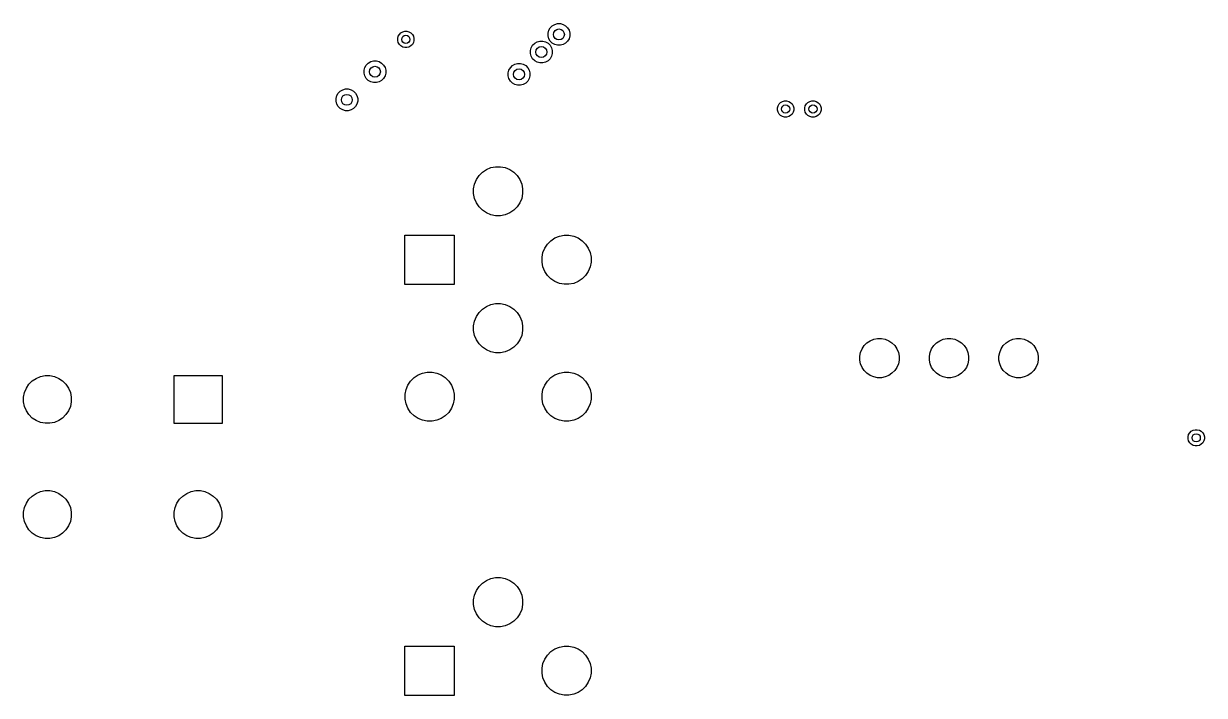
# Model space of a CAD drawing. Header units: inches. Extents: x 1.35 to 5.17, y -6.98 to -1.21.
# Drawn here: x 1.424 to 3.122, y -2.26 to -1.295 of the extents above; entities that cross this region are included whole.
import ezdxf

# ---------------------------------------------------------------- set-up
doc = ezdxf.new("R2010")
doc.units = ezdxf.units.IN
doc.header["$MEASUREMENT"] = 0
doc.layers.add('In2.Cu', color=33, linetype='CONTINUOUS', true_color=0xce7d2c)

msp = doc.modelspace()

# ---------------------------------------------------------------- linework, layer by layer
at = {"layer": 'In2.Cu', "linetype": 'CONTINUOUS'}
for p, q in [((1.9664, -1.308), (1.9691, -1.3064)), ((1.9691, -1.3064), (1.9721, -1.3056)), ((1.9721, -1.3056), (1.9752, -1.3056)), ((1.9752, -1.3056), (1.9781, -1.3064)), ((1.9781, -1.3064), (1.9808, -1.308)), ((2.1781, -1.3082), (2.1792, -1.3042)), ((2.1792, -1.3042), (2.1812, -1.3006)), ((2.1812, -1.3006), (2.1841, -1.2977)), ((2.1841, -1.2977), (2.1877, -1.2957)), ((2.1877, -1.2957), (2.1916, -1.2946)), ((2.1916, -1.2946), (2.1958, -1.2946)), ((2.1958, -1.2946), (2.1997, -1.2957)), ((2.1997, -1.2957), (2.2033, -1.2977)), ((2.2033, -1.2977), (2.2062, -1.3006)), ((2.2062, -1.3006), (2.2083, -1.3042)), ((2.2083, -1.3042), (2.2093, -1.3082)), ((1.9619, -1.3158), (1.9627, -1.3128)), ((1.9619, -1.3189), (1.9619, -1.3158)), ((1.9627, -1.3218), (1.9619, -1.3189)), ((1.9627, -1.3128), (1.9643, -1.3101)), ((1.9643, -1.3245), (1.9627, -1.3218)), ((1.9643, -1.3101), (1.9664, -1.308)), ((1.9808, -1.308), (1.983, -1.3101)), ((1.983, -1.3101), (1.9845, -1.3128)), ((1.9845, -1.3218), (1.983, -1.3245)), ((1.9845, -1.3128), (1.9853, -1.3158)), ((1.9853, -1.3189), (1.9845, -1.3218)), ((1.9853, -1.3158), (1.9853, -1.3189)), ((2.156, -1.3258), (2.1589, -1.3229)), ((2.1589, -1.3229), (2.1625, -1.3209)), ((2.1625, -1.3209), (2.1664, -1.3198)), ((2.1664, -1.3198), (2.1706, -1.3198)), ((2.1706, -1.3198), (2.1745, -1.3209)), ((2.1745, -1.3209), (2.1781, -1.3229)), ((2.1781, -1.3123), (2.1781, -1.3082)), ((2.1792, -1.3163), (2.1781, -1.3123)), ((2.1781, -1.3229), (2.181, -1.3258)), ((2.1812, -1.3198), (2.1792, -1.3163)), ((2.1841, -1.3227), (2.1812, -1.3198)), ((2.1877, -1.3248), (2.1841, -1.3227)), ((2.2033, -1.3227), (2.1997, -1.3248)), ((2.2062, -1.3198), (2.2033, -1.3227)), ((2.2083, -1.3163), (2.2062, -1.3198)), ((2.2093, -1.3123), (2.2083, -1.3163)), ((2.2093, -1.3082), (2.2093, -1.3123)), ((1.9664, -1.3267), (1.9643, -1.3245)), ((1.9691, -1.3282), (1.9664, -1.3267)), ((1.9721, -1.329), (1.9691, -1.3282)), ((1.9752, -1.329), (1.9721, -1.329)), ((1.9781, -1.3282), (1.9752, -1.329)), ((1.9808, -1.3267), (1.9781, -1.3282)), ((1.983, -1.3245), (1.9808, -1.3267)), ((2.1529, -1.3334), (2.154, -1.3294)), ((2.1529, -1.3375), (2.1529, -1.3334)), ((2.154, -1.3415), (2.1529, -1.3375)), ((2.154, -1.3294), (2.156, -1.3258)), ((2.181, -1.3258), (2.1831, -1.3294)), ((2.1831, -1.3294), (2.1841, -1.3334)), ((2.1841, -1.3375), (2.1831, -1.3415)), ((2.1841, -1.3334), (2.1841, -1.3375)), ((2.1916, -1.3258), (2.1877, -1.3248)), ((2.1958, -1.3258), (2.1916, -1.3258)), ((2.1997, -1.3248), (2.1958, -1.3258)), ((1.9135, -1.3617), (1.9146, -1.3578)), ((1.9146, -1.3578), (1.9166, -1.3542)), ((1.9166, -1.3542), (1.9195, -1.3513)), ((1.9195, -1.3513), (1.9231, -1.3492)), ((1.9231, -1.3492), (1.9271, -1.3482)), ((1.9271, -1.3482), (1.9312, -1.3482)), ((1.9312, -1.3482), (1.9352, -1.3492)), ((1.9352, -1.3492), (1.9387, -1.3513)), ((1.9387, -1.3513), (1.9416, -1.3542)), ((1.9416, -1.3542), (1.9437, -1.3578)), ((1.9437, -1.3578), (1.9447, -1.3617)), ((2.1219, -1.3615), (2.1239, -1.3579)), ((2.1239, -1.3579), (2.1268, -1.355)), ((2.1268, -1.355), (2.1304, -1.353)), ((2.1304, -1.353), (2.1344, -1.3519)), ((2.1344, -1.3519), (2.1385, -1.3519)), ((2.1385, -1.3519), (2.1424, -1.353)), ((2.1424, -1.353), (2.146, -1.355)), ((2.146, -1.355), (2.1489, -1.3579)), ((2.1489, -1.3579), (2.151, -1.3615)), ((2.156, -1.345), (2.154, -1.3415)), ((2.1589, -1.3479), (2.156, -1.345)), ((2.1625, -1.35), (2.1589, -1.3479)), ((2.1664, -1.351), (2.1625, -1.35)), ((2.1706, -1.351), (2.1664, -1.351)), ((2.1745, -1.35), (2.1706, -1.351)), ((2.1781, -1.3479), (2.1745, -1.35)), ((2.181, -1.345), (2.1781, -1.3479)), ((2.1831, -1.3415), (2.181, -1.345)), ((1.9135, -1.3658), (1.9135, -1.3617)), ((1.9146, -1.3698), (1.9135, -1.3658)), ((1.9166, -1.3734), (1.9146, -1.3698)), ((1.9195, -1.3763), (1.9166, -1.3734)), ((1.9416, -1.3734), (1.9387, -1.3763)), ((1.9437, -1.3698), (1.9416, -1.3734)), ((1.9447, -1.3658), (1.9437, -1.3698)), ((1.9447, -1.3617), (1.9447, -1.3658)), ((2.1208, -1.3655), (2.1219, -1.3615)), ((2.1208, -1.3696), (2.1208, -1.3655)), ((2.1219, -1.3735), (2.1208, -1.3696)), ((2.1239, -1.3771), (2.1219, -1.3735)), ((2.151, -1.3735), (2.1489, -1.3771)), ((2.151, -1.3615), (2.152, -1.3655)), ((2.152, -1.3696), (2.151, -1.3735)), ((2.152, -1.3655), (2.152, -1.3696)), ((1.8763, -1.3945), (1.8792, -1.3916)), ((1.8792, -1.3916), (1.8828, -1.3896)), ((1.8828, -1.3896), (1.8867, -1.3885)), ((1.8867, -1.3885), (1.8908, -1.3885)), ((1.8908, -1.3885), (1.8948, -1.3896)), ((1.8948, -1.3896), (1.8984, -1.3916)), ((1.8984, -1.3916), (1.9013, -1.3945)), ((1.9231, -1.3783), (1.9195, -1.3763)), ((1.9271, -1.3794), (1.9231, -1.3783)), ((1.9312, -1.3794), (1.9271, -1.3794)), ((1.9352, -1.3783), (1.9312, -1.3794)), ((1.9387, -1.3763), (1.9352, -1.3783)), ((2.1268, -1.38), (2.1239, -1.3771)), ((2.1304, -1.3821), (2.1268, -1.38)), ((2.1344, -1.3831), (2.1304, -1.3821)), ((2.1385, -1.3831), (2.1344, -1.3831)), ((2.1424, -1.3821), (2.1385, -1.3831)), ((2.146, -1.38), (2.1424, -1.3821)), ((2.1489, -1.3771), (2.146, -1.38)), ((1.8732, -1.4021), (1.8742, -1.3981)), ((1.8732, -1.4062), (1.8732, -1.4021)), ((1.8742, -1.4102), (1.8732, -1.4062)), ((1.8742, -1.3981), (1.8763, -1.3945)), ((1.9013, -1.3945), (1.9033, -1.3981)), ((1.9033, -1.3981), (1.9044, -1.4021)), ((1.9044, -1.4062), (1.9033, -1.4102)), ((1.9044, -1.4021), (1.9044, -1.4062)), ((2.5103, -1.4101), (2.5125, -1.408)), ((2.5125, -1.408), (2.5152, -1.4064)), ((2.5152, -1.4064), (2.5181, -1.4056)), ((2.5181, -1.4056), (2.5212, -1.4056)), ((2.5212, -1.4056), (2.5242, -1.4064)), ((2.5242, -1.4064), (2.5269, -1.408)), ((2.5269, -1.408), (2.5291, -1.4101)), ((2.5497, -1.4101), (2.5519, -1.408)), ((2.5519, -1.408), (2.5545, -1.4064)), ((2.5545, -1.4064), (2.5575, -1.4056)), ((2.5575, -1.4056), (2.5606, -1.4056)), ((2.5606, -1.4056), (2.5636, -1.4064)), ((2.5636, -1.4064), (2.5662, -1.408)), ((2.5662, -1.408), (2.5684, -1.4101)), ((1.8763, -1.4137), (1.8742, -1.4102)), ((1.8792, -1.4166), (1.8763, -1.4137)), ((1.8828, -1.4187), (1.8792, -1.4166)), ((1.8867, -1.4197), (1.8828, -1.4187)), ((1.8908, -1.4197), (1.8867, -1.4197)), ((1.8948, -1.4187), (1.8908, -1.4197)), ((1.8984, -1.4166), (1.8948, -1.4187)), ((1.9013, -1.4137), (1.8984, -1.4166)), ((1.9033, -1.4102), (1.9013, -1.4137)), ((2.508, -1.4158), (2.5088, -1.4128)), ((2.508, -1.4189), (2.508, -1.4158)), ((2.5088, -1.4218), (2.508, -1.4189)), ((2.5088, -1.4128), (2.5103, -1.4101)), ((2.5103, -1.4245), (2.5088, -1.4218)), ((2.5125, -1.4267), (2.5103, -1.4245)), ((2.5291, -1.4245), (2.5269, -1.4267)), ((2.5291, -1.4101), (2.5306, -1.4128)), ((2.5306, -1.4218), (2.5291, -1.4245)), ((2.5306, -1.4128), (2.5314, -1.4158)), ((2.5314, -1.4189), (2.5306, -1.4218)), ((2.5314, -1.4158), (2.5314, -1.4189)), ((2.5473, -1.4158), (2.5481, -1.4128)), ((2.5473, -1.4189), (2.5473, -1.4158)), ((2.5481, -1.4218), (2.5473, -1.4189)), ((2.5481, -1.4128), (2.5497, -1.4101)), ((2.5497, -1.4245), (2.5481, -1.4218)), ((2.5519, -1.4267), (2.5497, -1.4245)), ((2.5684, -1.4245), (2.5662, -1.4267)), ((2.5684, -1.4101), (2.57, -1.4128)), ((2.57, -1.4218), (2.5684, -1.4245)), ((2.57, -1.4128), (2.5708, -1.4158)), ((2.5708, -1.4189), (2.57, -1.4218)), ((2.5708, -1.4158), (2.5708, -1.4189)), ((2.5152, -1.4282), (2.5125, -1.4267)), ((2.5181, -1.429), (2.5152, -1.4282)), ((2.5212, -1.429), (2.5181, -1.429)), ((2.5242, -1.4282), (2.5212, -1.429)), ((2.5269, -1.4267), (2.5242, -1.4282)), ((2.5545, -1.4282), (2.5519, -1.4267)), ((2.5575, -1.429), (2.5545, -1.4282)), ((2.5606, -1.429), (2.5575, -1.429)), ((2.5636, -1.4282), (2.5606, -1.429)), ((2.5662, -1.4267), (2.5636, -1.4282)), ((2.0789, -1.513), (2.0838, -1.508)), ((2.0838, -1.508), (2.0896, -1.5042)), ((2.0896, -1.5042), (2.096, -1.5015)), ((2.096, -1.5015), (2.1028, -1.5002)), ((2.1028, -1.5002), (2.1098, -1.5002)), ((2.1098, -1.5002), (2.1166, -1.5015)), ((2.1166, -1.5015), (2.123, -1.5042)), ((2.123, -1.5042), (2.1288, -1.508)), ((2.1288, -1.508), (2.1337, -1.513)), ((2.071, -1.532), (2.0724, -1.5251)), ((2.0724, -1.5251), (2.0751, -1.5187)), ((2.0751, -1.5187), (2.0789, -1.513)), ((2.1337, -1.513), (2.1375, -1.5187)), ((2.1375, -1.5187), (2.1402, -1.5251)), ((2.1402, -1.5251), (2.1416, -1.532)), ((2.071, -1.5389), (2.071, -1.532)), ((2.0724, -1.5457), (2.071, -1.5389)), ((2.1416, -1.5389), (2.1402, -1.5457)), ((2.1416, -1.532), (2.1416, -1.5389)), ((2.0751, -1.5521), (2.0724, -1.5457)), ((2.0789, -1.5579), (2.0751, -1.5521)), ((2.0838, -1.5628), (2.0789, -1.5579)), ((2.1337, -1.5579), (2.1288, -1.5628)), ((2.1375, -1.5521), (2.1337, -1.5579)), ((2.1402, -1.5457), (2.1375, -1.5521)), ((2.0896, -1.5667), (2.0838, -1.5628)), ((2.096, -1.5693), (2.0896, -1.5667)), ((2.1028, -1.5707), (2.096, -1.5693)), ((2.1098, -1.5707), (2.1028, -1.5707)), ((2.1166, -1.5693), (2.1098, -1.5707)), ((2.123, -1.5667), (2.1166, -1.5693)), ((2.1288, -1.5628), (2.123, -1.5667)), ((1.9724, -1.6693), (1.9724, -1.5984)), ((1.9724, -1.5984), (2.0433, -1.5984)), ((2.0433, -1.5984), (2.0433, -1.6693)), ((2.1735, -1.6172), (2.1773, -1.6114)), ((2.1773, -1.6114), (2.1822, -1.6065)), ((2.1822, -1.6065), (2.188, -1.6026)), ((2.188, -1.6026), (2.1944, -1.6)), ((2.1944, -1.6), (2.2013, -1.5986)), ((2.2013, -1.5986), (2.2082, -1.5986)), ((2.2082, -1.5986), (2.215, -1.6)), ((2.215, -1.6), (2.2214, -1.6026)), ((2.2214, -1.6026), (2.2272, -1.6065)), ((2.2272, -1.6065), (2.2321, -1.6114)), ((2.2321, -1.6114), (2.236, -1.6172)), ((2.1695, -1.6304), (2.1708, -1.6236)), ((2.1708, -1.6236), (2.1735, -1.6172)), ((2.236, -1.6172), (2.2386, -1.6236)), ((2.2386, -1.6236), (2.24, -1.6304)), ((2.1695, -1.6373), (2.1695, -1.6304)), ((2.1708, -1.6441), (2.1695, -1.6373)), ((2.1735, -1.6506), (2.1708, -1.6441)), ((2.2386, -1.6441), (2.236, -1.6506)), ((2.24, -1.6373), (2.2386, -1.6441)), ((2.24, -1.6304), (2.24, -1.6373)), ((2.1773, -1.6563), (2.1735, -1.6506)), ((2.1822, -1.6612), (2.1773, -1.6563)), ((2.188, -1.6651), (2.1822, -1.6612)), ((2.2272, -1.6612), (2.2214, -1.6651)), ((2.2321, -1.6563), (2.2272, -1.6612)), ((2.236, -1.6506), (2.2321, -1.6563)), ((2.0433, -1.6693), (1.9724, -1.6693)), ((2.1944, -1.6678), (2.188, -1.6651)), ((2.2013, -1.6691), (2.1944, -1.6678)), ((2.2082, -1.6691), (2.2013, -1.6691)), ((2.215, -1.6678), (2.2082, -1.6691)), ((2.2214, -1.6651), (2.215, -1.6678)), ((2.096, -1.6984), (2.1028, -1.697)), ((2.1028, -1.697), (2.1098, -1.697)), ((2.1098, -1.697), (2.1166, -1.6984)), ((2.0751, -1.7156), (2.0789, -1.7098)), ((2.0789, -1.7098), (2.0838, -1.7049)), ((2.0838, -1.7049), (2.0896, -1.701)), ((2.0896, -1.701), (2.096, -1.6984)), ((2.1166, -1.6984), (2.123, -1.701)), ((2.123, -1.701), (2.1288, -1.7049)), ((2.1288, -1.7049), (2.1337, -1.7098)), ((2.1337, -1.7098), (2.1375, -1.7156)), ((2.071, -1.7288), (2.0724, -1.722)), ((2.071, -1.7358), (2.071, -1.7288)), ((2.0724, -1.722), (2.0751, -1.7156)), ((2.1375, -1.7156), (2.1402, -1.722)), ((2.1402, -1.722), (2.1416, -1.7288)), ((2.1416, -1.7288), (2.1416, -1.7358)), ((2.0724, -1.7426), (2.071, -1.7358)), ((2.0751, -1.749), (2.0724, -1.7426)), ((2.1402, -1.7426), (2.1375, -1.749)), ((2.1416, -1.7358), (2.1402, -1.7426)), ((2.6414, -1.7502), (2.6465, -1.7481)), ((2.6465, -1.7481), (2.6519, -1.747)), ((2.6519, -1.747), (2.6575, -1.747)), ((2.6575, -1.747), (2.663, -1.7481)), ((2.663, -1.7481), (2.6681, -1.7502)), ((2.7414, -1.7502), (2.7465, -1.7481)), ((2.7465, -1.7481), (2.7519, -1.747)), ((2.7519, -1.747), (2.7575, -1.747)), ((2.7575, -1.747), (2.763, -1.7481)), ((2.763, -1.7481), (2.7681, -1.7502)), ((2.8414, -1.7502), (2.8465, -1.7481)), ((2.8465, -1.7481), (2.8519, -1.747)), ((2.8519, -1.747), (2.8575, -1.747)), ((2.8575, -1.747), (2.863, -1.7481)), ((2.863, -1.7481), (2.8681, -1.7502)), ((2.0789, -1.7548), (2.0751, -1.749)), ((2.0838, -1.7597), (2.0789, -1.7548)), ((2.0896, -1.7635), (2.0838, -1.7597)), ((2.096, -1.7662), (2.0896, -1.7635)), ((2.123, -1.7635), (2.1166, -1.7662)), ((2.1288, -1.7597), (2.123, -1.7635)), ((2.1337, -1.7548), (2.1288, -1.7597)), ((2.1375, -1.749), (2.1337, -1.7548)), ((2.6276, -1.767), (2.6297, -1.7618)), ((2.6297, -1.7618), (2.6328, -1.7572)), ((2.6328, -1.7572), (2.6367, -1.7533)), ((2.6367, -1.7533), (2.6414, -1.7502)), ((2.6681, -1.7502), (2.6727, -1.7533)), ((2.6727, -1.7533), (2.6766, -1.7572)), ((2.6766, -1.7572), (2.6797, -1.7618)), ((2.6797, -1.7618), (2.6819, -1.767)), ((2.7276, -1.767), (2.7297, -1.7618)), ((2.7297, -1.7618), (2.7328, -1.7572)), ((2.7328, -1.7572), (2.7367, -1.7533)), ((2.7367, -1.7533), (2.7414, -1.7502)), ((2.7681, -1.7502), (2.7727, -1.7533)), ((2.7727, -1.7533), (2.7766, -1.7572)), ((2.7766, -1.7572), (2.7797, -1.7618)), ((2.7797, -1.7618), (2.7819, -1.767)), ((2.8276, -1.767), (2.8297, -1.7618)), ((2.8297, -1.7618), (2.8328, -1.7572)), ((2.8328, -1.7572), (2.8367, -1.7533)), ((2.8367, -1.7533), (2.8414, -1.7502)), ((2.8681, -1.7502), (2.8727, -1.7533)), ((2.8727, -1.7533), (2.8766, -1.7572)), ((2.8766, -1.7572), (2.8797, -1.7618)), ((2.8797, -1.7618), (2.8819, -1.767)), ((2.1028, -1.7675), (2.096, -1.7662)), ((2.1098, -1.7675), (2.1028, -1.7675)), ((2.1166, -1.7662), (2.1098, -1.7675)), ((2.6265, -1.7724), (2.6276, -1.767)), ((2.6265, -1.778), (2.6265, -1.7724)), ((2.6276, -1.7834), (2.6265, -1.778)), ((2.6819, -1.767), (2.6829, -1.7724)), ((2.6829, -1.778), (2.6819, -1.7834)), ((2.6829, -1.7724), (2.6829, -1.778)), ((2.7265, -1.7724), (2.7276, -1.767)), ((2.7265, -1.778), (2.7265, -1.7724)), ((2.7276, -1.7834), (2.7265, -1.778)), ((2.7819, -1.767), (2.7829, -1.7724)), ((2.7829, -1.778), (2.7819, -1.7834)), ((2.7829, -1.7724), (2.7829, -1.778)), ((2.8265, -1.7724), (2.8276, -1.767)), ((2.8265, -1.778), (2.8265, -1.7724)), ((2.8276, -1.7834), (2.8265, -1.778)), ((2.8819, -1.767), (2.8829, -1.7724)), ((2.8829, -1.778), (2.8819, -1.7834)), ((2.8829, -1.7724), (2.8829, -1.778)), ((1.9854, -1.8033), (1.9912, -1.7995)), ((1.9912, -1.7995), (1.9976, -1.7968)), ((1.9976, -1.7968), (2.0044, -1.7954)), ((2.0044, -1.7954), (2.0113, -1.7954)), ((2.0113, -1.7954), (2.0182, -1.7968)), ((2.0182, -1.7968), (2.0246, -1.7995)), ((2.0246, -1.7995), (2.0304, -1.8033)), ((2.1822, -1.8033), (2.188, -1.7995)), ((2.188, -1.7995), (2.1944, -1.7968)), ((2.1944, -1.7968), (2.2013, -1.7954)), ((2.2013, -1.7954), (2.2082, -1.7954)), ((2.2082, -1.7954), (2.215, -1.7968)), ((2.215, -1.7968), (2.2214, -1.7995)), ((2.2214, -1.7995), (2.2272, -1.8033)), ((2.6297, -1.7886), (2.6276, -1.7834)), ((2.6328, -1.7932), (2.6297, -1.7886)), ((2.6367, -1.7971), (2.6328, -1.7932)), ((2.6414, -1.8002), (2.6367, -1.7971)), ((2.6727, -1.7971), (2.6681, -1.8002)), ((2.6766, -1.7932), (2.6727, -1.7971)), ((2.6797, -1.7886), (2.6766, -1.7932)), ((2.6819, -1.7834), (2.6797, -1.7886)), ((2.7297, -1.7886), (2.7276, -1.7834)), ((2.7328, -1.7932), (2.7297, -1.7886)), ((2.7367, -1.7971), (2.7328, -1.7932)), ((2.7414, -1.8002), (2.7367, -1.7971)), ((2.7727, -1.7971), (2.7681, -1.8002)), ((2.7766, -1.7932), (2.7727, -1.7971)), ((2.7797, -1.7886), (2.7766, -1.7932)), ((2.7819, -1.7834), (2.7797, -1.7886)), ((2.8297, -1.7886), (2.8276, -1.7834)), ((2.8328, -1.7932), (2.8297, -1.7886)), ((2.8367, -1.7971), (2.8328, -1.7932)), ((2.8414, -1.8002), (2.8367, -1.7971)), ((2.8727, -1.7971), (2.8681, -1.8002)), ((2.8766, -1.7932), (2.8727, -1.7971)), ((2.8797, -1.7886), (2.8766, -1.7932)), ((2.8819, -1.7834), (2.8797, -1.7886)), ((1.4279, -1.8184), (1.4316, -1.8128)), ((1.4316, -1.8128), (1.4364, -1.808)), ((1.4364, -1.808), (1.442, -1.8043)), ((1.442, -1.8043), (1.4483, -1.8017)), ((1.4483, -1.8017), (1.4549, -1.8004)), ((1.4549, -1.8004), (1.4616, -1.8004)), ((1.4616, -1.8004), (1.4683, -1.8017)), ((1.4683, -1.8017), (1.4745, -1.8043)), ((1.4745, -1.8043), (1.4801, -1.808)), ((1.4801, -1.808), (1.4849, -1.8128)), ((1.4849, -1.8128), (1.4886, -1.8184)), ((1.6404, -1.8691), (1.6404, -1.8002)), ((1.6404, -1.8002), (1.7093, -1.8002)), ((1.7093, -1.8002), (1.7093, -1.8691)), ((1.974, -1.8204), (1.9766, -1.814)), ((1.9766, -1.814), (1.9805, -1.8082)), ((1.9805, -1.8082), (1.9854, -1.8033)), ((2.0304, -1.8033), (2.0353, -1.8082)), ((2.0353, -1.8082), (2.0391, -1.814)), ((2.0391, -1.814), (2.0418, -1.8204)), ((2.1708, -1.8204), (2.1735, -1.814)), ((2.1735, -1.814), (2.1773, -1.8082)), ((2.1773, -1.8082), (2.1822, -1.8033)), ((2.2272, -1.8033), (2.2321, -1.8082)), ((2.2321, -1.8082), (2.236, -1.814)), ((2.236, -1.814), (2.2386, -1.8204)), ((2.6465, -1.8023), (2.6414, -1.8002)), ((2.6519, -1.8034), (2.6465, -1.8023)), ((2.6575, -1.8034), (2.6519, -1.8034)), ((2.663, -1.8023), (2.6575, -1.8034)), ((2.6681, -1.8002), (2.663, -1.8023)), ((2.7465, -1.8023), (2.7414, -1.8002)), ((2.7519, -1.8034), (2.7465, -1.8023)), ((2.7575, -1.8034), (2.7519, -1.8034)), ((2.763, -1.8023), (2.7575, -1.8034)), ((2.7681, -1.8002), (2.763, -1.8023)), ((2.8465, -1.8023), (2.8414, -1.8002)), ((2.8519, -1.8034), (2.8465, -1.8023)), ((2.8575, -1.8034), (2.8519, -1.8034)), ((2.863, -1.8023), (2.8575, -1.8034)), ((2.8681, -1.8002), (2.863, -1.8023)), ((1.424, -1.8313), (1.4253, -1.8246)), ((1.424, -1.838), (1.424, -1.8313)), ((1.4253, -1.8246), (1.4279, -1.8184)), ((1.4886, -1.8184), (1.4912, -1.8246)), ((1.4912, -1.8246), (1.4926, -1.8313)), ((1.4926, -1.8313), (1.4926, -1.838)), ((1.9726, -1.8272), (1.974, -1.8204)), ((1.9726, -1.8342), (1.9726, -1.8272)), ((2.0418, -1.8204), (2.0431, -1.8272)), ((2.0431, -1.8272), (2.0431, -1.8342)), ((2.1695, -1.8272), (2.1708, -1.8204)), ((2.1695, -1.8342), (2.1695, -1.8272)), ((2.2386, -1.8204), (2.24, -1.8272)), ((2.24, -1.8272), (2.24, -1.8342)), ((1.4253, -1.8446), (1.424, -1.838)), ((1.4279, -1.8509), (1.4253, -1.8446)), ((1.4912, -1.8446), (1.4886, -1.8509)), ((1.4926, -1.838), (1.4912, -1.8446)), ((1.974, -1.841), (1.9726, -1.8342)), ((1.9766, -1.8474), (1.974, -1.841)), ((1.9805, -1.8532), (1.9766, -1.8474)), ((2.0391, -1.8474), (2.0353, -1.8532)), ((2.0418, -1.841), (2.0391, -1.8474)), ((2.0431, -1.8342), (2.0418, -1.841)), ((2.1708, -1.841), (2.1695, -1.8342)), ((2.1735, -1.8474), (2.1708, -1.841)), ((2.1773, -1.8532), (2.1735, -1.8474)), ((2.236, -1.8474), (2.2321, -1.8532)), ((2.2386, -1.841), (2.236, -1.8474)), ((2.24, -1.8342), (2.2386, -1.841)), ((1.4316, -1.8565), (1.4279, -1.8509)), ((1.4364, -1.8613), (1.4316, -1.8565)), ((1.442, -1.865), (1.4364, -1.8613)), ((1.4483, -1.8676), (1.442, -1.865)), ((1.4549, -1.8689), (1.4483, -1.8676)), ((1.4683, -1.8676), (1.4616, -1.8689)), ((1.4745, -1.865), (1.4683, -1.8676)), ((1.4801, -1.8613), (1.4745, -1.865)), ((1.4849, -1.8565), (1.4801, -1.8613)), ((1.4886, -1.8509), (1.4849, -1.8565)), ((1.9854, -1.8581), (1.9805, -1.8532)), ((1.9912, -1.862), (1.9854, -1.8581)), ((1.9976, -1.8646), (1.9912, -1.862)), ((2.0044, -1.866), (1.9976, -1.8646)), ((2.0113, -1.866), (2.0044, -1.866)), ((2.0182, -1.8646), (2.0113, -1.866)), ((2.0246, -1.862), (2.0182, -1.8646)), ((2.0304, -1.8581), (2.0246, -1.862)), ((2.0353, -1.8532), (2.0304, -1.8581)), ((2.1822, -1.8581), (2.1773, -1.8532)), ((2.188, -1.862), (2.1822, -1.8581)), ((2.1944, -1.8646), (2.188, -1.862)), ((2.2013, -1.866), (2.1944, -1.8646)), ((2.2082, -1.866), (2.2013, -1.866)), ((2.215, -1.8646), (2.2082, -1.866)), ((2.2214, -1.862), (2.215, -1.8646)), ((2.2272, -1.8581), (2.2214, -1.862)), ((2.2321, -1.8532), (2.2272, -1.8581)), ((1.4616, -1.8689), (1.4549, -1.8689)), ((1.7093, -1.8691), (1.6404, -1.8691)), ((3.0993, -1.8852), (3.1009, -1.8826)), ((3.1009, -1.8826), (3.103, -1.8804)), ((3.103, -1.8804), (3.1057, -1.8789)), ((3.1057, -1.8789), (3.1087, -1.8781)), ((3.1087, -1.8781), (3.1118, -1.8781)), ((3.1118, -1.8781), (3.1148, -1.8789)), ((3.1148, -1.8789), (3.1174, -1.8804)), ((3.1174, -1.8804), (3.1196, -1.8826)), ((3.1196, -1.8826), (3.1211, -1.8852)), ((3.0985, -1.8882), (3.0993, -1.8852)), ((3.0985, -1.8913), (3.0985, -1.8882)), ((3.0993, -1.8943), (3.0985, -1.8913)), ((3.1009, -1.897), (3.0993, -1.8943)), ((3.103, -1.8991), (3.1009, -1.897)), ((3.1057, -1.9007), (3.103, -1.8991)), ((3.1087, -1.9015), (3.1057, -1.9007)), ((3.1118, -1.9015), (3.1087, -1.9015)), ((3.1148, -1.9007), (3.1118, -1.9015)), ((3.1174, -1.8991), (3.1148, -1.9007)), ((3.1196, -1.897), (3.1174, -1.8991)), ((3.1211, -1.8943), (3.1196, -1.897)), ((3.1211, -1.8852), (3.1219, -1.8882)), ((3.1219, -1.8913), (3.1211, -1.8943)), ((3.1219, -1.8882), (3.1219, -1.8913)), ((1.4364, -1.9734), (1.442, -1.9696)), ((1.442, -1.9696), (1.4483, -1.967)), ((1.4483, -1.967), (1.4549, -1.9657)), ((1.4549, -1.9657), (1.4616, -1.9657)), ((1.4616, -1.9657), (1.4683, -1.967)), ((1.4683, -1.967), (1.4745, -1.9696)), ((1.4745, -1.9696), (1.4801, -1.9734)), ((1.6529, -1.9734), (1.6586, -1.9696)), ((1.6586, -1.9696), (1.6648, -1.967)), ((1.6648, -1.967), (1.6714, -1.9657)), ((1.6714, -1.9657), (1.6782, -1.9657)), ((1.6782, -1.9657), (1.6848, -1.967)), ((1.6848, -1.967), (1.691, -1.9696)), ((1.691, -1.9696), (1.6967, -1.9734)), ((1.4253, -1.99), (1.4279, -1.9838)), ((1.4279, -1.9838), (1.4316, -1.9781)), ((1.4316, -1.9781), (1.4364, -1.9734)), ((1.4801, -1.9734), (1.4849, -1.9781)), ((1.4849, -1.9781), (1.4886, -1.9838)), ((1.4886, -1.9838), (1.4912, -1.99)), ((1.6418, -1.99), (1.6444, -1.9838)), ((1.6444, -1.9838), (1.6482, -1.9781)), ((1.6482, -1.9781), (1.6529, -1.9734)), ((1.6967, -1.9734), (1.7014, -1.9781)), ((1.7014, -1.9781), (1.7052, -1.9838)), ((1.7052, -1.9838), (1.7078, -1.99)), ((1.424, -1.9966), (1.4253, -1.99)), ((1.424, -2.0034), (1.424, -1.9966)), ((1.4253, -2.01), (1.424, -2.0034)), ((1.4912, -1.99), (1.4926, -1.9966)), ((1.4926, -2.0034), (1.4912, -2.01)), ((1.4926, -1.9966), (1.4926, -2.0034)), ((1.6405, -1.9966), (1.6418, -1.99)), ((1.6405, -2.0034), (1.6405, -1.9966)), ((1.6418, -2.01), (1.6405, -2.0034)), ((1.7078, -1.99), (1.7091, -1.9966)), ((1.7091, -2.0034), (1.7078, -2.01)), ((1.7091, -1.9966), (1.7091, -2.0034)), ((1.4279, -2.0162), (1.4253, -2.01)), ((1.4316, -2.0219), (1.4279, -2.0162)), ((1.4886, -2.0162), (1.4849, -2.0219)), ((1.4912, -2.01), (1.4886, -2.0162)), ((1.6444, -2.0162), (1.6418, -2.01)), ((1.6482, -2.0219), (1.6444, -2.0162)), ((1.7052, -2.0162), (1.7014, -2.0219)), ((1.7078, -2.01), (1.7052, -2.0162)), ((1.4364, -2.0266), (1.4316, -2.0219)), ((1.442, -2.0304), (1.4364, -2.0266)), ((1.4483, -2.033), (1.442, -2.0304)), ((1.4549, -2.0343), (1.4483, -2.033)), ((1.4616, -2.0343), (1.4549, -2.0343)), ((1.4683, -2.033), (1.4616, -2.0343)), ((1.4745, -2.0304), (1.4683, -2.033)), ((1.4801, -2.0266), (1.4745, -2.0304)), ((1.4849, -2.0219), (1.4801, -2.0266)), ((1.6529, -2.0266), (1.6482, -2.0219)), ((1.6586, -2.0304), (1.6529, -2.0266)), ((1.6648, -2.033), (1.6586, -2.0304)), ((1.6714, -2.0343), (1.6648, -2.033)), ((1.6782, -2.0343), (1.6714, -2.0343)), ((1.6848, -2.033), (1.6782, -2.0343)), ((1.691, -2.0304), (1.6848, -2.033)), ((1.6967, -2.0266), (1.691, -2.0304)), ((1.7014, -2.0219), (1.6967, -2.0266)), ((2.0751, -2.1093), (2.0789, -2.1035)), ((2.0789, -2.1035), (2.0838, -2.0986)), ((2.0838, -2.0986), (2.0896, -2.0947)), ((2.0896, -2.0947), (2.096, -2.0921)), ((2.096, -2.0921), (2.1028, -2.0907)), ((2.1028, -2.0907), (2.1098, -2.0907)), ((2.1098, -2.0907), (2.1166, -2.0921)), ((2.1166, -2.0921), (2.123, -2.0947)), ((2.123, -2.0947), (2.1288, -2.0986)), ((2.1288, -2.0986), (2.1337, -2.1035)), ((2.1337, -2.1035), (2.1375, -2.1093)), ((2.071, -2.1225), (2.0724, -2.1157)), ((2.0724, -2.1157), (2.0751, -2.1093)), ((2.1375, -2.1093), (2.1402, -2.1157)), ((2.1402, -2.1157), (2.1416, -2.1225)), ((2.071, -2.1295), (2.071, -2.1225)), ((2.0724, -2.1363), (2.071, -2.1295)), ((2.0751, -2.1427), (2.0724, -2.1363)), ((2.1402, -2.1363), (2.1375, -2.1427)), ((2.1416, -2.1295), (2.1402, -2.1363)), ((2.1416, -2.1225), (2.1416, -2.1295)), ((2.0789, -2.1485), (2.0751, -2.1427)), ((2.0838, -2.1534), (2.0789, -2.1485)), ((2.0896, -2.1572), (2.0838, -2.1534)), ((2.1288, -2.1534), (2.123, -2.1572)), ((2.1337, -2.1485), (2.1288, -2.1534)), ((2.1375, -2.1427), (2.1337, -2.1485)), ((2.096, -2.1599), (2.0896, -2.1572)), ((2.1028, -2.1612), (2.096, -2.1599)), ((2.1098, -2.1612), (2.1028, -2.1612)), ((2.1166, -2.1599), (2.1098, -2.1612)), ((2.123, -2.1572), (2.1166, -2.1599)), ((1.9724, -2.2598), (1.9724, -2.189)), ((1.9724, -2.189), (2.0433, -2.189)), ((2.0433, -2.189), (2.0433, -2.2598)), ((2.1944, -2.1905), (2.2013, -2.1891)), ((2.2013, -2.1891), (2.2082, -2.1891)), ((2.2082, -2.1891), (2.215, -2.1905)), ((2.1735, -2.2077), (2.1773, -2.2019)), ((2.1773, -2.2019), (2.1822, -2.197)), ((2.1822, -2.197), (2.188, -2.1932)), ((2.188, -2.1932), (2.1944, -2.1905)), ((2.215, -2.1905), (2.2214, -2.1932)), ((2.2214, -2.1932), (2.2272, -2.197)), ((2.2272, -2.197), (2.2321, -2.2019)), ((2.2321, -2.2019), (2.236, -2.2077)), ((2.1695, -2.2209), (2.1708, -2.2141)), ((2.1695, -2.2279), (2.1695, -2.2209)), ((2.1708, -2.2141), (2.1735, -2.2077)), ((2.236, -2.2077), (2.2386, -2.2141)), ((2.2386, -2.2141), (2.24, -2.2209)), ((2.24, -2.2209), (2.24, -2.2279)), ((2.1708, -2.2347), (2.1695, -2.2279)), ((2.1735, -2.2411), (2.1708, -2.2347)), ((2.1773, -2.2469), (2.1735, -2.2411)), ((2.236, -2.2411), (2.2321, -2.2469)), ((2.2386, -2.2347), (2.236, -2.2411)), ((2.24, -2.2279), (2.2386, -2.2347)), ((2.1822, -2.2518), (2.1773, -2.2469)), ((2.188, -2.2557), (2.1822, -2.2518)), ((2.1944, -2.2583), (2.188, -2.2557)), ((2.2214, -2.2557), (2.215, -2.2583)), ((2.2272, -2.2518), (2.2214, -2.2557)), ((2.2321, -2.2469), (2.2272, -2.2518)), ((2.0433, -2.2598), (1.9724, -2.2598)), ((2.2013, -2.2597), (2.1944, -2.2583)), ((2.2082, -2.2597), (2.2013, -2.2597)), ((2.215, -2.2583), (2.2082, -2.2597))]:
    msp.add_line(p, q, dxfattribs=at)
at = {"layer": 'In2.Cu'}
for centre, radius in [((2.1937, -1.3102), 0.00787), ((1.9736, -1.3173), 0.00591), ((2.1685, -1.3354), 0.00787), ((1.9291, -1.3638), 0.00787), ((2.1364, -1.3675), 0.00787), ((1.8888, -1.4041), 0.00787), ((2.5197, -1.4173), 0.00591), ((2.5591, -1.4173), 0.00591), ((3.1102, -1.8898), 0.00591)]:
    msp.add_circle(centre, radius, dxfattribs=at)

doc.saveas('drawing.dxf')
